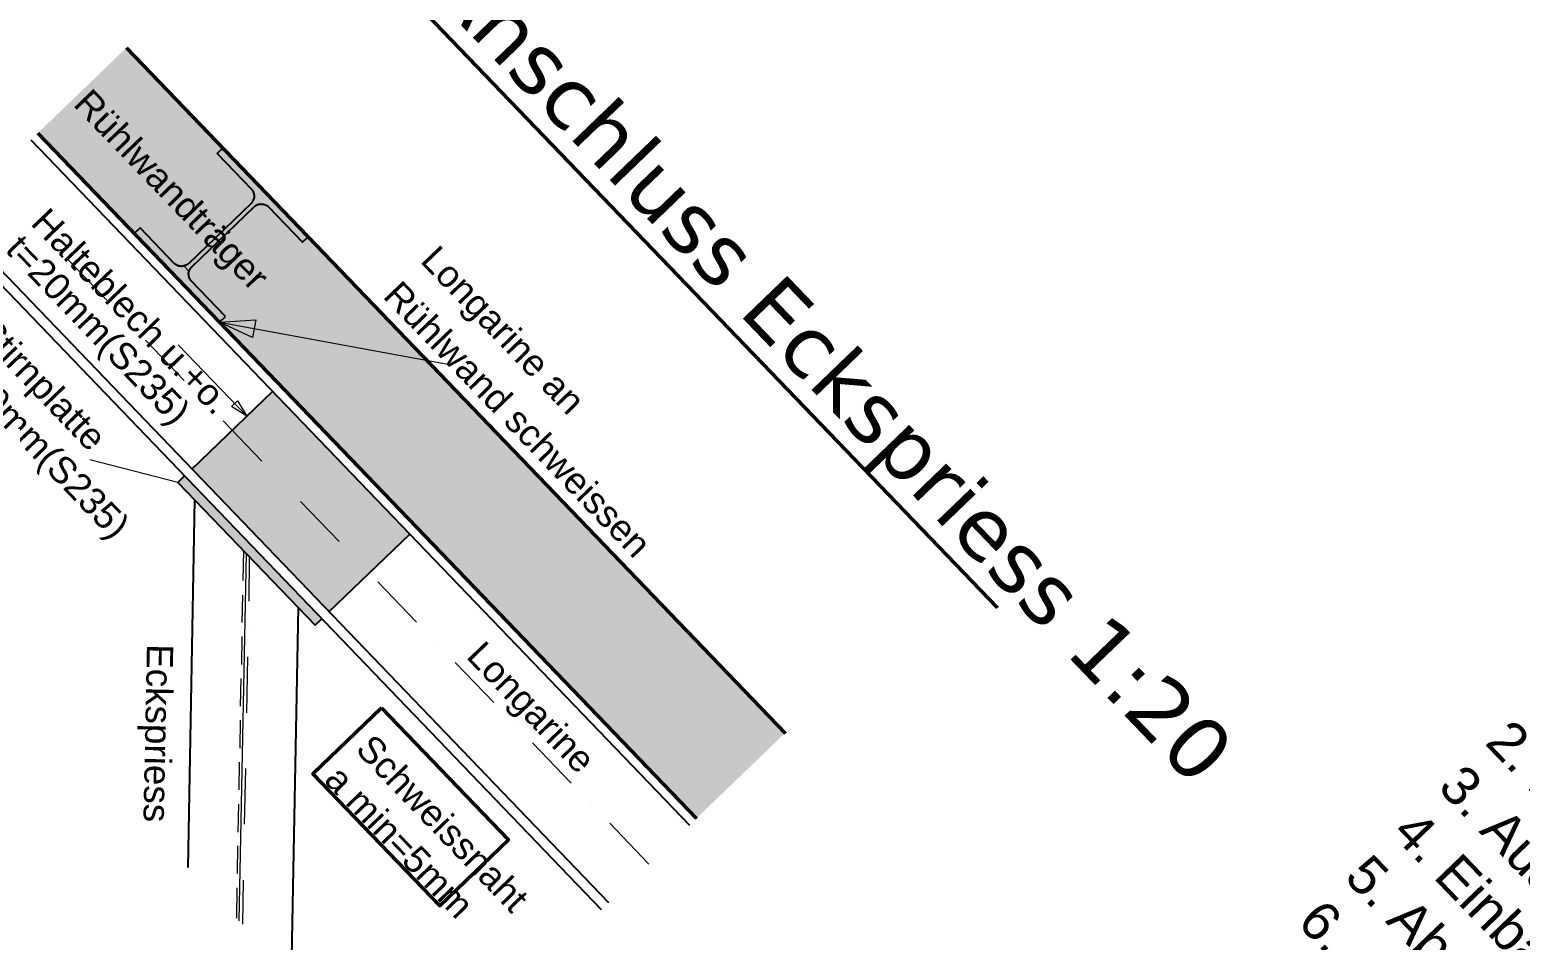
# Model space of a CAD drawing. Header units: metres. Extents: x 2687650.8 to 2687727.1, y 1234407.3 to 1234484.3.
# Drawn here: x 2687699.82 to 2687708.3, y 1234433.66 to 1234438.84 of the extents above; entities that cross this region are included whole.
import ezdxf

# ---------------------------------------------------------------- set-up
doc = ezdxf.new("R2010")
doc.units = ezdxf.units.M
for name, color, linetype in [('PDF_E_BETON', 7, 'Continuous'), ('PDF_S_1_SCHNITT', 7, 'Continuous'), ('PDF_STANDARD', 7, 'Continuous'), ('PDF_Text', 7, 'Continuous')]:
    doc.layers.add(name, color=color, linetype=linetype)
for name, color, linetype, true_color in [('PDF_E_Farbe Beton', 7, 'Continuous', 0xdfff7f), ('PDF_kan_sw_', 7, 'Continuous', 0xdadada), ('PDF_Rühlwand Träger u Vermassung', 7, 'Continuous', 0x0ac1ff)]:
    doc.layers.add(name, color=color, linetype=linetype, true_color=true_color)
doc.styles.add('PDF Arial', font='arial.ttf')
doc.styles.add('PDF Verdana', font='verdana.ttf')

# ---------------------------------------------------------------- blocks, each defined once
blk = doc.blocks.new('A$C1c84ec86')
at = {"layer": 'PDF_E_Farbe Beton', "true_color": 0xbfff7f, "transparency": 33554559}
blk.add_hatch(color=71, dxfattribs=at).paths.add_polyline_path([(5033.73, 2561), (4492.92, 2561), (4492.92, 2490.94), (5033.73, 2490.94)])
at = {"layer": 'PDF_Rühlwand Träger u Vermassung', "transparency": 33554559}
for points in [[(4642.14, 2561), (4572.08, 2561), (4572.08, 2556.56), (4600.87, 2556.56), (4601.93, 2556.13), (4603.2, 2555.71), (4605.1, 2553.8), (4605.1, 2553.38), (4605.31, 2552.96), (4605.74, 2551.9), (4605.95, 2551.69), (4605.95, 2500.04), (4605.74, 2499.62), (4605.1, 2498.56), (4604.25, 2497.29), (4603.41, 2496.65), (4603.2, 2496.65), (4602.77, 2496.23), (4602.35, 2496.02), (4600.66, 2495.59), (4572.08, 2495.59), (4572.08, 2490.94), (4642.14, 2490.94), (4642.14, 2495.59), (4612.72, 2495.59), (4612.3, 2496.02), (4611.66, 2496.23), (4611.03, 2496.65), (4610.6, 2496.65), (4610.39, 2497.29), (4609.12, 2498.56), (4608.91, 2499.62), (4608.49, 2500.46), (4608.49, 2551.9), (4608.91, 2552.96), (4609.12, 2553.38), (4609.55, 2553.8), (4610.39, 2555.07), (4611.45, 2555.71), (4612.09, 2556.13), (4613.99, 2556.56), (4642.14, 2556.56)], [(4804.07, 2485.43), (4691.46, 2485.43), (4691.46, 2421.72), (4804.07, 2421.72)], [(4804.07, 2416.01), (4691.46, 2416.01), (4691.46, 2410.71), (4804.07, 2410.71)]]:
    blk.add_hatch(color=256, dxfattribs=at).paths.add_polyline_path(points)
at = {"layer": 'PDF_E_BETON', "lineweight": 50}
for points in [[(5034.16, 2561), (4492.92, 2561)], [(4492.92, 2490.94), (5033.73, 2490.94)]]:
    blk.add_lwpolyline(points, dxfattribs=at)
blk.add_lwpolyline([(4864.19, 2405.42), (4968.33, 2405.42), (4968.33, 2351.23), (4864.19, 2351.23)], close=True, dxfattribs=at)
at = {"layer": 'PDF_kan_sw_', "color": 7, "lineweight": 50}
blk.add_lwpolyline([(4431.53, 2697.53), (5066.12, 2697.53)], dxfattribs=at)
at = {"layer": 'PDF_Rühlwand Träger u Vermassung', "lineweight": 0}
blk.add_lwpolyline([(4609.12, 2498.56), (4605.1, 2498.56), (4609.12, 2498.56)], dxfattribs=at)
at = {"layer": 'PDF_Rühlwand Träger u Vermassung', "color": 7, "lineweight": 18}
for points in [[(4540.97, 2453.47), (4540.97, 2453.47)], [(4556.84, 2453.47), (4588.59, 2453.47)], [(4604.47, 2453.47), (4604.47, 2453.47)], [(4620.34, 2453.47), (4652.09, 2453.47)], [(4668.18, 2453.47), (4668.18, 2453.47)], [(4684.05, 2453.47), (4715.8, 2453.47)], [(4731.68, 2453.47), (4731.68, 2453.47)], [(4747.56, 2453.47), (4779.31, 2453.47)], [(4795.18, 2453.47), (4795.18, 2453.47)], [(4811.06, 2453.47), (4842.81, 2453.47)], [(4858.68, 2453.47), (4858.68, 2453.47)], [(4874.56, 2453.47), (4906.31, 2453.47)], [(4922.18, 2453.47), (4922.18, 2453.47)], [(4938.06, 2453.47), (4969.81, 2453.47)], [(4985.68, 2453.47), (4985.68, 2453.47)], [(5001.56, 2453.47), (5033.73, 2453.47)], [(4895.51, 2262.97), (4747.77, 2410.71)], [(4750.1, 2410.71), (4768.09, 2392.93)], [(4779.31, 2381.72), (4779.31, 2381.72)], [(4790.52, 2370.5), (4812.96, 2348.06)], [(4824.18, 2336.84), (4824.18, 2336.84)], [(4835.4, 2325.62), (4857.84, 2303.19)], [(4869.05, 2291.97), (4869.05, 2291.97)], [(4880.27, 2280.75), (4898.05, 2262.97)]]:
    blk.add_lwpolyline(points, dxfattribs=at)
at = {"layer": 'PDF_Rühlwand Träger u Vermassung', "color": 5, "lineweight": 18}
for points in [[(4745.23, 2410.71), (4757.29, 2398.65)], [(4763.01, 2392.93), (4774.23, 2381.72)], [(4779.94, 2376.21), (4791.16, 2364.99)], [(4796.66, 2359.28), (4807.88, 2348.06)], [(4813.6, 2342.56), (4824.82, 2331.34)], [(4830.32, 2325.62), (4841.54, 2314.4)], [(4847.25, 2308.69), (4858.47, 2297.47)], [(4863.97, 2291.97), (4875.19, 2280.75)], [(4880.91, 2275.03), (4893.18, 2262.97)]]:
    blk.add_lwpolyline(points, dxfattribs=at)
at = {"layer": 'PDF_S_1_SCHNITT', "color": 160, "lineweight": 25, "true_color": 0x3333ff}
blk.add_lwpolyline([(4642.14, 2495.59), (4613.99, 2495.59), (4613.57, 2495.59), (4612.93, 2495.81), (4612.51, 2495.81), (4612.3, 2496.02), (4612.09, 2496.02), (4611.87, 2496.02), (4611.66, 2496.23), (4611.45, 2496.44), (4611.03, 2496.65), (4610.82, 2496.65), (4610.39, 2497.29), (4609.97, 2497.5), (4609.76, 2497.71), (4609.55, 2498.13), (4609.33, 2498.35), (4609.33, 2498.56), (4609.12, 2498.77), (4609.12, 2498.98), (4608.91, 2499.19), (4608.91, 2499.4), (4608.91, 2499.62), (4608.7, 2499.83), (4608.49, 2500.67), (4608.49, 2501.1), (4608.49, 2501.31), (4608.49, 2501.52), (4608.49, 2550.63), (4608.49, 2550.84), (4608.49, 2551.05), (4608.49, 2551.48), (4608.7, 2551.9), (4608.7, 2552.11), (4608.91, 2552.75), (4608.91, 2552.96), (4609.12, 2553.17), (4609.12, 2553.38), (4609.33, 2553.59), (4609.33, 2553.8), (4609.55, 2554.02), (4609.76, 2554.23), (4609.76, 2554.44), (4609.97, 2554.44), (4610.18, 2554.65), (4610.39, 2554.86), (4610.82, 2555.29), (4611.03, 2555.5), (4611.45, 2555.71), (4612.09, 2556.13), (4612.3, 2556.13), (4612.51, 2556.13), (4612.93, 2556.34), (4613.57, 2556.56), (4614.2, 2556.56), (4642.14, 2556.56), (4642.14, 2561), (4572.08, 2561), (4572.08, 2556.56), (4600.23, 2556.56), (4600.87, 2556.56), (4601.29, 2556.34), (4601.5, 2556.34), (4601.93, 2556.13), (4602.14, 2556.13), (4602.56, 2555.92), (4602.98, 2555.71), (4603.2, 2555.71), (4603.2, 2555.5), (4603.41, 2555.29), (4603.83, 2555.07), (4604.47, 2554.44), (4604.68, 2554.23), (4604.89, 2553.8), (4605.1, 2553.59), (4605.1, 2553.38), (4605.31, 2553.17), (4605.31, 2552.96), (4605.52, 2552.75), (4605.74, 2552.11), (4605.74, 2551.9), (4605.74, 2551.69), (4605.74, 2551.48), (4605.95, 2551.26), (4605.95, 2551.05), (4605.95, 2550.84), (4605.95, 2501.31), (4605.95, 2501.1), (4605.95, 2500.89), (4605.74, 2500.67), (4605.74, 2500.25), (4605.74, 2500.04), (4605.74, 2499.83), (4605.52, 2499.62), (4605.31, 2499.19), (4605.1, 2498.56), (4604.89, 2498.13), (4604.68, 2497.92), (4604.25, 2497.29), (4604.04, 2497.29), (4603.83, 2497.08), (4603.41, 2496.65), (4603.2, 2496.65), (4603.2, 2496.44), (4602.98, 2496.44), (4602.77, 2496.23), (4602.56, 2496.02), (4602.14, 2496.02), (4601.93, 2496.02), (4601.5, 2495.81), (4601.29, 2495.81), (4600.87, 2495.59), (4600.44, 2495.59), (4572.08, 2495.59), (4572.08, 2490.94), (4642.14, 2490.94)], close=True, dxfattribs=at)
for points in [[(4492.92, 2490.94), (5033.73, 2490.94)], [(4492.92, 2485.43), (5033.73, 2485.43)], [(4691.46, 2421.72), (4691.46, 2485.43)], [(4804.07, 2421.72), (4804.07, 2485.43)], [(5033.73, 2421.72), (4492.92, 2421.72)], [(5033.73, 2416.01), (4492.92, 2416.01)], [(4691.46, 2416.01), (4691.46, 2410.71), (4804.07, 2410.71), (4804.07, 2416.01)], [(4705.22, 2410.71), (4853.18, 2262.97)], [(4790.1, 2410.71), (4938.06, 2262.97)]]:
    blk.add_lwpolyline(points, dxfattribs=at)
at = {"layer": 'PDF_STANDARD', "lineweight": 18}
for points in [[(4642.14, 2490.94), (4751.15, 2569.26)], [(4635.16, 2465.11), (4691.46, 2465.11)], [(4691.46, 2410.71), (4647.44, 2383.41)]]:
    blk.add_lwpolyline(points, dxfattribs=at)
for points in [[(4655.48, 2506.81), (4661.41, 2498.56), (4642.14, 2490.94)], [(4681.51, 2462.57), (4681.51, 2467.44), (4691.46, 2465.11)]]:
    blk.add_lwpolyline(points, close=True, dxfattribs=at)
at = {"layer": 'PDF_Text', "attachment_point": 7}
for s, insert, char_height, style in [('2. Bohrlöcher erstellen, Rühlwandträger einbringen, Bohrung mit Beton füllen', (5313.56, 2836.9), 22, 'PDF Arial'), ('3. Aushub Etappenweise auf erste Aushubetappe, erstellen der Ausfachung', (5313.35, 2799.85), 22, 'PDF Arial'), ('4. Einbau Longarine und Eckspriessung', (5313.99, 2763.02), 22, 'PDF Arial'), ('5. Abnahme der Spriessung, Longarine und Schweissungen durch Bauleitung', (5313.35, 2725.98), 22, 'PDF Arial'), ('Detail Anschluss Eckspriess 1:20', (4431.53, 2697.12), 34.9974, 'PDF Verdana'), ('6. Aushub Etappenweise mit erstellen der Ausfachung und Longarinen und', (5313.35, 2688.94), 22, 'PDF Arial'), ('Longarine an', (4696.12, 2592.29), 15.0028, 'PDF Arial'), ('Rühlwand schweissen', (4695.91, 2567.31), 15.0028, 'PDF Arial'), ('Rühlwandträger', (4495.03, 2511.64), 15.0028, 'PDF Arial'), ('Longarine', (4876.46, 2455.13), 15.003, 'PDF Arial'), ('Halteblech u.+o.', (4526.99, 2451.53), 15.0028, 'PDF Arial'), ('t=20mm(S235)', (4527.84, 2426.34), 15.0028, 'PDF Arial'), ('Stirnplatte', (4550.28, 2381.68), 15.0028, 'PDF Arial'), ('Schweissnaht', (4870.96, 2377.23), 15.0028, 'PDF Arial'), ('t=20mm(S235)', (4550.7, 2356.49), 15.0028, 'PDF Arial'), ('a min=5mm', (4871.17, 2352.26), 15.003, 'PDF Arial')]:
    blk.add_mtext(s, dxfattribs=dict(at, insert=insert, char_height=char_height, style=style))
at = {"layer": 'PDF_Text', "insert": (4742.29, 2331.15), "char_height": 15.003, "attachment_point": 7, "rotation": 315, "style": 'PDF Arial'}
blk.add_mtext('Eckspriess', dxfattribs=at)

msp = doc.modelspace()

# ---------------------------------------------------------------- block references
at = {"xscale": 0.01, "yscale": 0.01, "zscale": 0.01, "rotation": 313.8734409291175}
msp.add_blockref('A$C1c84ec86', (2687650.7677, 1234453.3784), dxfattribs=at)

doc.saveas('drawing.dxf')
